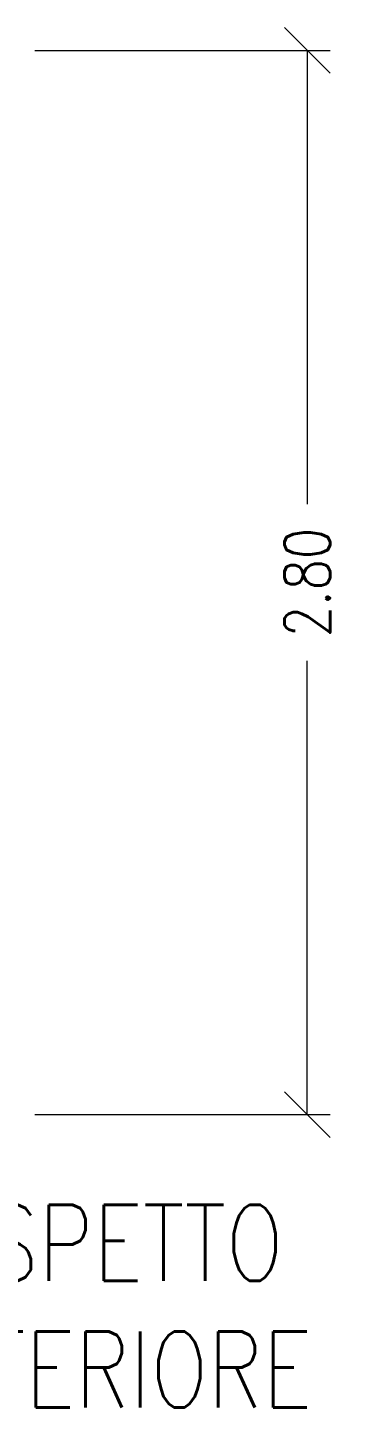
# Paper-space layout 'A000' of a CAD drawing. Header units: millimetres. Extents: x 0 to 841, y 0 to 594.
# Drawn here: x 687.7 to 704.2, y 208.5 to 281.1 of the extents above; entities that cross this region are included whole.
import ezdxf

# ---------------------------------------------------------------- set-up
doc = ezdxf.new("R2010")
doc.units = ezdxf.units.MM
doc.header["$MEASUREMENT"] = 0
doc.layers.add('A-ANNO-DIMS', color=3, linetype='Continuous', lineweight=18)
doc.layers.add('A-ANNO-TEXT', color=3, linetype='Continuous', lineweight=18)
doc.styles.add('E-ROMANS', font='romans.shx', dxfattribs={"width": 0.8})

# ---------------------------------------------------------------- blocks, each defined once
blk = doc.blocks.new('_Oblique')
at = {"color": 0, "linetype": 'ByBlock', "lineweight": -2}
blk.add_line((-0.5, -0.5), (0.5, 0.5), dxfattribs=at)

psp = doc.layouts.new('A000')

# ---------------------------------------------------------------- linework, layer by layer
at = {"layer": 'A-ANNO-DIMS'}
for p, q in [((688.093, 279.877), (703.63, 279.877)), ((702.43, 279.877), (702.43, 256.003)), ((702.43, 223.877), (702.43, 247.751)), ((688.093, 223.877), (703.63, 223.877))]:
    psp.add_line(p, q, dxfattribs=at)

# ---------------------------------------------------------------- block references
at = {"layer": 'A-ANNO-DIMS', "xscale": 2.4, "yscale": 2.4, "zscale": 2.4}
for p, rotation in [((702.43, 279.877), 90), ((702.43, 223.877), 270)]:
    psp.add_blockref('_Oblique', p, dxfattribs=dict(at, rotation=rotation))

# ---------------------------------------------------------------- texts
at = {"layer": 'A-ANNO-DIMS', "insert": (702.43, 251.877), "char_height": 2.4, "attachment_point": 5, "rotation": 90, "style": 'E-ROMANS', "bg_fill": 3, "box_fill_scale": 1.25, "bg_fill_color": 256, "bg_fill_true_color": 13158600, "bg_fill_transparency": 0}
psp.add_mtext('\\A1;2.80', dxfattribs=at)
at = {"layer": 'A-ANNO-TEXT', "style": 'E-ROMANS', "width": 0.8}
for s, p in [('PROSPETTO', (676.768, 215.137)), ('POSTERIORE', (676.768, 208.47))]:
    psp.add_text(s, height=4, dxfattribs=at).set_placement(p)

doc.saveas('drawing.dxf')
